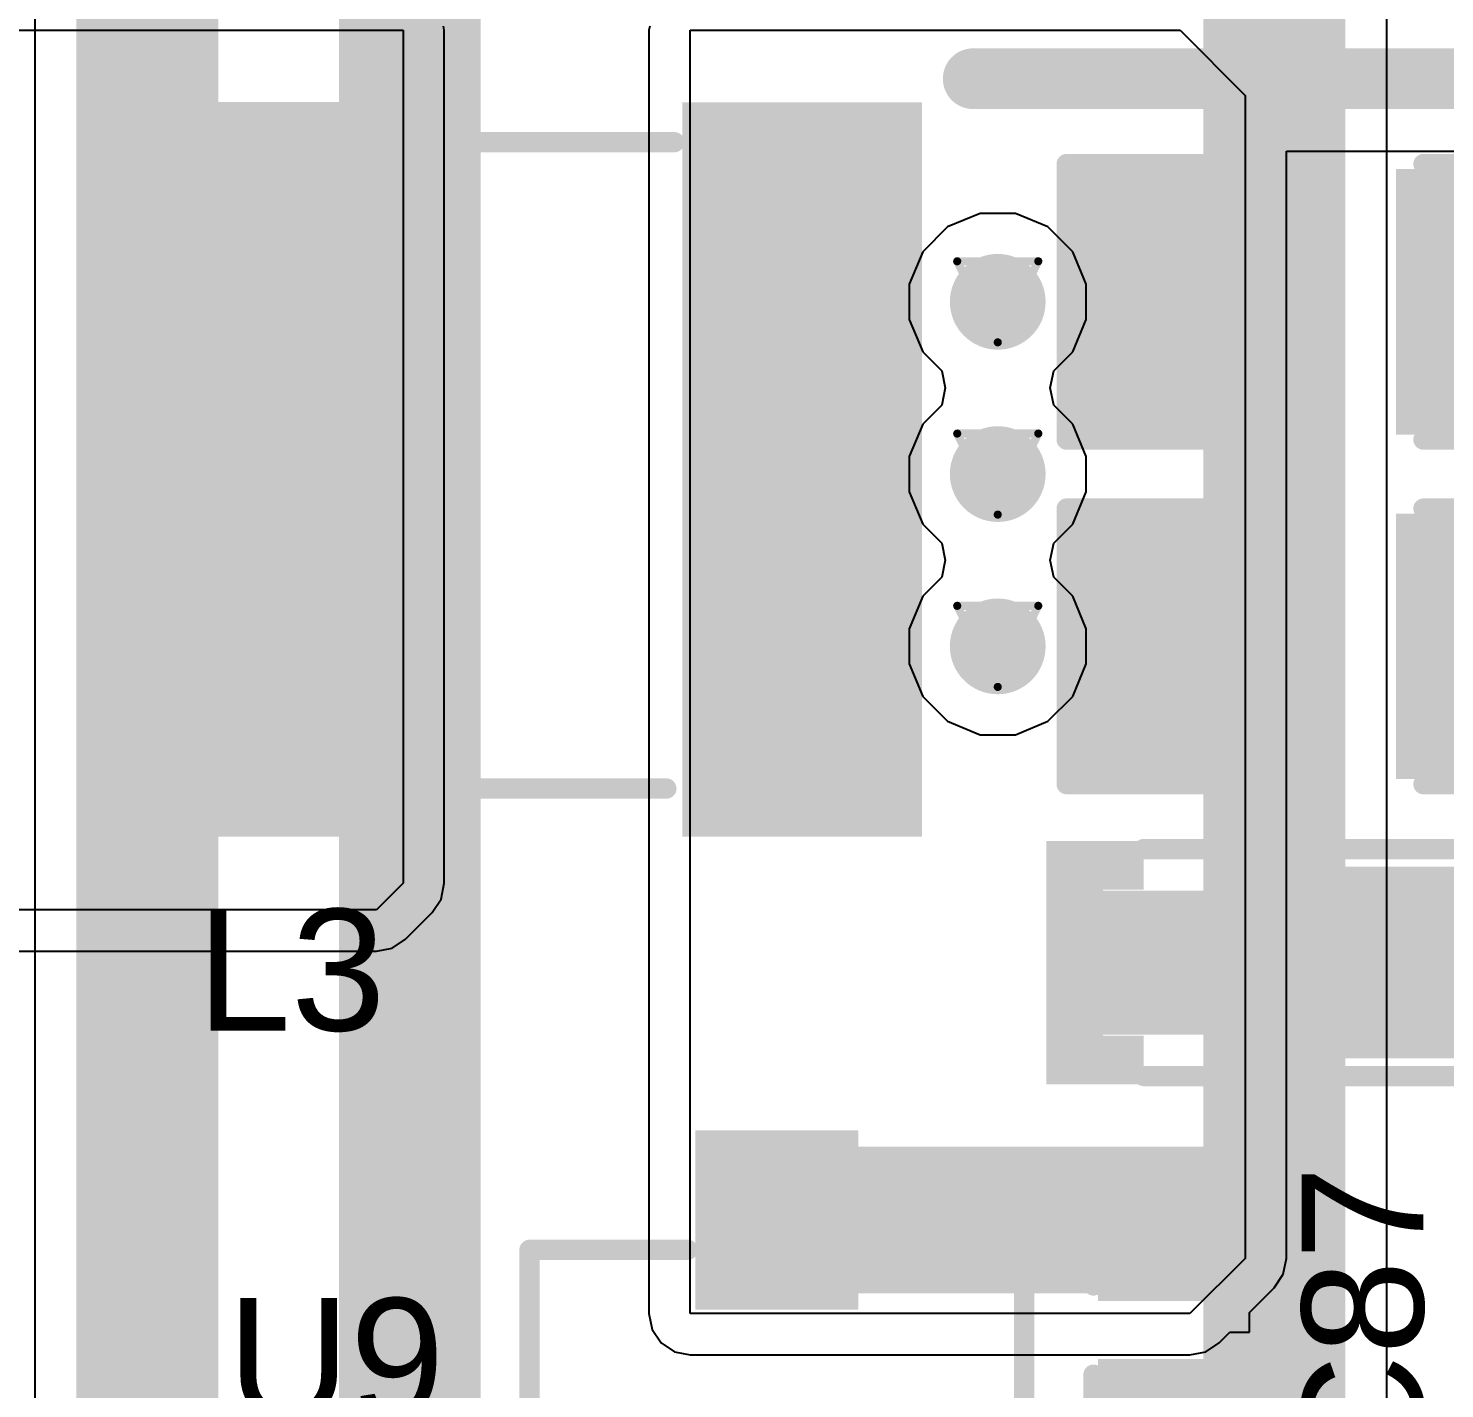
# Model space of a CAD drawing. Header units: inches. Extents: x 0 to 5359, y 0 to 5098.
# Drawn here: x 36.85 to 45.73, y 82.34 to 90.87 of the extents above; entities that cross this region are included whole.
import ezdxf

# ---------------------------------------------------------------- set-up
doc = ezdxf.new("R2010")
doc.units = ezdxf.units.IN
for name, color, linetype in [('Bottom Layer', 5, 'Continuous'), ('Drill Drawing', 1, 'Continuous'), ('Layer 1', 16, 'Continuous'), ('Layer 2', 76, 'Continuous'), ('Top Layer', 1, 'Continuous'), ('Top Overlay', 2, 'Continuous'), ('Top Paste', 8, 'Continuous'), ('Top Solder', 216, 'Continuous'), ('Via Holes', 16, 'Continuous')]:
    doc.layers.add(name, color=color, linetype=linetype)
doc.styles.add('Arial', font='', dxfattribs={"height": 0.2})
doc.styles.get('Arial').set_extended_font_data('Arial')

# ---------------------------------------------------------------- blocks, each defined once
blk = doc.blocks.new('M____SMP_10')
at = {"layer": 'Top Layer'}
for points in [[(-1.95, 0.55), (0.05, 0.55), (0.05, -0.55), (-1.95, -0.55)], [(0.55, 0.4), (1.35, 0.4), (1.35, -0.4), (0.55, -0.4)]]:
    blk.add_hatch(color=1, dxfattribs=at).paths.add_polyline_path(points)
at = {"layer": 'Top Overlay'}
for points in [[(1.143, 0.4572), (1.4224, 0.4572), (1.4224, 0.762), (1.143, 0.762)], [(1.7526, 0.762), (1.397, 0.762), (1.397, -0.762), (1.7526, -0.762)], [(1.143, -0.762), (1.4224, -0.762), (1.4224, -0.4572), (1.143, -0.4572)]]:
    blk.add_hatch(color=2, dxfattribs=at).paths.add_polyline_path(points)
at = {"layer": 'Top Paste'}
for points in [[(-1.95, 0.55), (0.05, 0.55), (0.05, -0.55), (-1.95, -0.55)], [(0.55, 0.4), (1.35, 0.4), (1.35, -0.4), (0.55, -0.4)]]:
    blk.add_hatch(color=8, dxfattribs=at).paths.add_polyline_path(points)
at = {"layer": 'Top Solder'}
for points in [[(-2.0008, 0.6008), (0.1008, 0.6008), (0.1008, -0.6008), (-2.0008, -0.6008)], [(0.4992, 0.4508), (1.4008, 0.4508), (1.4008, -0.4508), (0.4992, -0.4508)]]:
    blk.add_hatch(color=216, dxfattribs=at).paths.add_polyline_path(points)
at = {"layer": 'Top Overlay'}
for points in [[(1.143, 0.7112, 0.127, 0.127, 0), (-1.0922, 0.7112, 0.127, 0.127, 0)], [(1.143, -0.7112, 0.127, 0.127, 0), (-1.0922, -0.7112, 0.127, 0.127, 0)]]:
    blk.add_lwpolyline(points, format="xyseb", dxfattribs=at)
for points in [[(-1.124, 0.7112, 0.0635, 0.0635, 1), (-1.0604, 0.7112, 0.0635, 0.0635, 1)], [(1.1113, 0.7112, 0.0635, 0.0635, 1), (1.1747, 0.7112, 0.0635, 0.0635, 1)], [(-1.124, -0.7112, 0.0635, 0.0635, 1), (-1.0604, -0.7112, 0.0635, 0.0635, 1)], [(1.1113, -0.7112, 0.0635, 0.0635, 1), (1.1747, -0.7112, 0.0635, 0.0635, 1)]]:
    blk.add_lwpolyline(points, format="xyseb", close=True, dxfattribs=at)
blk = doc.blocks.new('SOT_23_34')
at = {"layer": 'Top Layer'}
for points in [[(-0.41, 1.46), (0.41, 1.46), (0.41, 0.54), (-0.41, 0.54)], [(-1.36, -0.54), (-0.54, -0.54), (-0.54, -1.46), (-1.36, -1.46)], [(0.54, -0.54), (1.36, -0.54), (1.36, -1.46), (0.54, -1.46)]]:
    blk.add_hatch(color=1, dxfattribs=at).paths.add_polyline_path(points)
at = {"layer": 'Top Paste'}
for points in [[(-0.41, 1.46), (0.41, 1.46), (0.41, 0.54), (-0.41, 0.54)], [(-1.36, -0.54), (-0.54, -0.54), (-0.54, -1.46), (-1.36, -1.46)], [(0.54, -0.54), (1.36, -0.54), (1.36, -1.46), (0.54, -1.46)]]:
    blk.add_hatch(color=8, dxfattribs=at).paths.add_polyline_path(points)
at = {"layer": 'Top Solder'}
for points in [[(-0.5116, 1.5616), (0.5116, 1.5616), (0.5116, 0.4384), (-0.5116, 0.4384)], [(-1.4616, -0.4384), (-0.4384, -0.4384), (-0.4384, -1.5616), (-1.4616, -1.5616)], [(0.4384, -0.4384), (1.4616, -0.4384), (1.4616, -1.5616), (0.4384, -1.5616)]]:
    blk.add_hatch(color=216, dxfattribs=at).paths.add_polyline_path(points)
at = {"layer": 'Top Overlay'}
for points in [[(-1.5494, 0.8128, 0.127, 0.127, 0), (-0.5588, 0.8128, 0.127, 0.127, 0)], [(-1.5494, -0.5842, 0.127, 0.127, 0), (-1.5494, 0.8128, 0.127, 0.127, 0)], [(0.5588, 0.8128, 0.127, 0.127, 0), (1.5494, 0.8128, 0.127, 0.127, 0)], [(1.5494, -0.5842, 0.127, 0.127, 0), (1.5494, 0.8128, 0.127, 0.127, 0)], [(-0.3302, -0.7874, 0.127, 0.127, 0), (0.3302, -0.7874, 0.127, 0.127, 0)], [(-1.6764, -1.2954, 0.127, 0.127, 0), (-1.6764, -1.0414, 0.127, 0.127, 0)], [(-1.6764, -1.0414, 0.127, 0.127, 0), (-1.5494, -1.1684, 0.127, 0.127, 0)], [(-1.6764, -1.2954, 0.127, 0.127, 0), (-1.5494, -1.1684, 0.127, 0.127, 0)]]:
    blk.add_lwpolyline(points, format="xyseb", dxfattribs=at)
for points in [[(-1.5812, 0.8128, 0.0635, 0.0635, 1), (-1.5176, 0.8128, 0.0635, 0.0635, 1)], [(-1.5812, 0.8128, 0.0635, 0.0635, 1), (-1.5176, 0.8128, 0.0635, 0.0635, 1)], [(-0.5905, 0.8128, 0.0635, 0.0635, 1), (-0.5271, 0.8128, 0.0635, 0.0635, 1)], [(0.5271, 0.8128, 0.0635, 0.0635, 1), (0.5905, 0.8128, 0.0635, 0.0635, 1)], [(1.5176, 0.8128, 0.0635, 0.0635, 1), (1.5812, 0.8128, 0.0635, 0.0635, 1)], [(1.5176, 0.8128, 0.0635, 0.0635, 1), (1.5812, 0.8128, 0.0635, 0.0635, 1)], [(-1.5812, -0.5842, 0.0635, 0.0635, 1), (-1.5176, -0.5842, 0.0635, 0.0635, 1)], [(1.5176, -0.5842, 0.0635, 0.0635, 1), (1.5812, -0.5842, 0.0635, 0.0635, 1)], [(-0.3619, -0.7874, 0.0635, 0.0635, 1), (-0.2984, -0.7874, 0.0635, 0.0635, 1)], [(0.2984, -0.7874, 0.0635, 0.0635, 1), (0.3619, -0.7874, 0.0635, 0.0635, 1)], [(-1.7082, -1.0414, 0.0635, 0.0635, 1), (-1.6446, -1.0414, 0.0635, 0.0635, 1)], [(-1.7082, -1.0414, 0.0635, 0.0635, 1), (-1.6446, -1.0414, 0.0635, 0.0635, 1)], [(-1.5812, -1.1684, 0.0635, 0.0635, 1), (-1.5176, -1.1684, 0.0635, 0.0635, 1)], [(-1.5812, -1.1684, 0.0635, 0.0635, 1), (-1.5176, -1.1684, 0.0635, 0.0635, 1)], [(-1.7082, -1.2954, 0.0635, 0.0635, 1), (-1.6446, -1.2954, 0.0635, 0.0635, 1)], [(-1.7082, -1.2954, 0.0635, 0.0635, 1), (-1.6446, -1.2954, 0.0635, 0.0635, 1)]]:
    blk.add_lwpolyline(points, format="xyseb", close=True, dxfattribs=at)
blk = doc.blocks.new('SMNR4030_4R7MT_196')
at = {"layer": 'Top Layer'}
for points in [[(-2.3, 2.2501), (-0.9, 2.2501), (-0.9, -2.2499), (-2.3, -2.2499)], [(0.9, 2.2499), (2.3, 2.2499), (2.3, -2.2501), (0.9, -2.2501)]]:
    blk.add_hatch(color=1, dxfattribs=at).paths.add_polyline_path(points)
at = {"layer": 'Top Paste'}
for points in [[(-2.3, 2.2501), (-0.9, 2.2501), (-0.9, -2.2499), (-2.3, -2.2499)], [(0.9, 2.2499), (2.3, 2.2499), (2.3, -2.2501), (0.9, -2.2501)]]:
    blk.add_hatch(color=8, dxfattribs=at).paths.add_polyline_path(points)
at = {"layer": 'Top Solder'}
for points in [[(-2.3508, 2.3009), (-0.8492, 2.3009), (-0.8492, -2.3007), (-2.3508, -2.3007)], [(0.8492, 2.3007), (2.3508, 2.3007), (2.3508, -2.3009), (0.8492, -2.3009)]]:
    blk.add_hatch(color=216, dxfattribs=at).paths.add_polyline_path(points)
at = {"layer": 'Top Overlay'}
for points in [[(-0.75, 2.05, 0.127, 0.127, 0), (0.8, 2.05, 0.127, 0.127, 0)], [(-0.8, -2, 0.127, 0.127, 0), (0.75, -2, 0.127, 0.127, 0)]]:
    blk.add_lwpolyline(points, format="xyseb", dxfattribs=at)
for points in [[(-0.7817, 2.05, 0.0635, 0.0635, 1), (-0.7182, 2.05, 0.0635, 0.0635, 1)], [(0.7682, 2.05, 0.0635, 0.0635, 1), (0.8317, 2.05, 0.0635, 0.0635, 1)], [(-0.8317, -2, 0.0635, 0.0635, 1), (-0.7682, -2, 0.0635, 0.0635, 1)], [(0.7183, -2, 0.0635, 0.0635, 1), (0.7818, -2, 0.0635, 0.0635, 1)]]:
    blk.add_lwpolyline(points, format="xyseb", close=True, dxfattribs=at)
blk = doc.blocks.new('C___0402_279')
at = {"layer": 'Top Layer'}
for points in [[(-0.6985, -0.3175), (-0.6985, 0.3175), (-0.2413, 0.3175), (-0.2413, -0.3175)], [(0.2413, -0.3175), (0.2413, 0.3175), (0.6985, 0.3175), (0.6985, -0.3175)]]:
    blk.add_hatch(color=1, dxfattribs=at).paths.add_polyline_path(points)
at = {"layer": 'Top Paste'}
for points in [[(-0.6985, -0.3175), (-0.6985, 0.3175), (-0.2413, 0.3175), (-0.2413, -0.3175)], [(0.2413, -0.3175), (0.2413, 0.3175), (0.6985, 0.3175), (0.6985, -0.3175)]]:
    blk.add_hatch(color=8, dxfattribs=at).paths.add_polyline_path(points)
at = {"layer": 'Top Solder'}
for points in [[(-0.7585, -0.3775), (-0.7585, 0.3775), (-0.1813, 0.3775), (-0.1813, -0.3775)], [(0.1813, -0.3775), (0.1813, 0.3775), (0.7585, 0.3775), (0.7585, -0.3775)]]:
    blk.add_hatch(color=216, dxfattribs=at).paths.add_polyline_path(points)
at = {"layer": 'Top Overlay'}
for points in [[(-0.7874, 0.4064, 0.127, 0.127, 0), (-0.2794, 0.4064, 0.127, 0.127, 0)], [(-0.7874, 0.4064, 0.127, 0.127, 0), (-0.7874, -0.4064, 0.127, 0.127, 0)], [(0.2794, 0.4064, 0.127, 0.127, 0), (0.7874, 0.4064, 0.127, 0.127, 0)], [(0.7874, 0.4064, 0.127, 0.127, 0), (0.7874, -0.4064, 0.127, 0.127, 0)], [(-0.7874, -0.4064, 0.127, 0.127, 0), (-0.2794, -0.4064, 0.127, 0.127, 0)], [(0.2794, -0.4064, 0.127, 0.127, 0), (0.7874, -0.4064, 0.127, 0.127, 0)]]:
    blk.add_lwpolyline(points, format="xyseb", dxfattribs=at)
for points in [[(-0.8191, 0.4064, 0.0635, 0.0635, 1), (-0.7556, 0.4064, 0.0635, 0.0635, 1)], [(-0.8191, 0.4064, 0.0635, 0.0635, 1), (-0.7556, 0.4064, 0.0635, 0.0635, 1)], [(-0.3111, 0.4064, 0.0635, 0.0635, 1), (-0.2477, 0.4064, 0.0635, 0.0635, 1)], [(0.2477, 0.4064, 0.0635, 0.0635, 1), (0.3111, 0.4064, 0.0635, 0.0635, 1)], [(0.7556, 0.4064, 0.0635, 0.0635, 1), (0.8191, 0.4064, 0.0635, 0.0635, 1)], [(0.7556, 0.4064, 0.0635, 0.0635, 1), (0.8191, 0.4064, 0.0635, 0.0635, 1)], [(-0.8191, -0.4064, 0.0635, 0.0635, 1), (-0.7556, -0.4064, 0.0635, 0.0635, 1)], [(-0.8191, -0.4064, 0.0635, 0.0635, 1), (-0.7556, -0.4064, 0.0635, 0.0635, 1)], [(-0.3111, -0.4064, 0.0635, 0.0635, 1), (-0.2477, -0.4064, 0.0635, 0.0635, 1)], [(0.2477, -0.4064, 0.0635, 0.0635, 1), (0.3111, -0.4064, 0.0635, 0.0635, 1)], [(0.7556, -0.4064, 0.0635, 0.0635, 1), (0.8191, -0.4064, 0.0635, 0.0635, 1)], [(0.7556, -0.4064, 0.0635, 0.0635, 1), (0.8191, -0.4064, 0.0635, 0.0635, 1)]]:
    blk.add_lwpolyline(points, format="xyseb", close=True, dxfattribs=at)
blk = doc.blocks.new('C___0805_298')
at = {"layer": 'Top Layer'}
for points in [[(-1.524, 0.762), (-0.508, 0.762), (-0.508, -0.762), (-1.524, -0.762)], [(0.508, 0.762), (1.524, 0.762), (1.524, -0.762), (0.508, -0.762)]]:
    blk.add_hatch(color=1, dxfattribs=at).paths.add_polyline_path(points)
at = {"layer": 'Top Paste'}
for points in [[(-1.524, 0.762), (-0.508, 0.762), (-0.508, -0.762), (-1.524, -0.762)], [(0.508, 0.762), (1.524, 0.762), (1.524, -0.762), (0.508, -0.762)]]:
    blk.add_hatch(color=8, dxfattribs=at).paths.add_polyline_path(points)
at = {"layer": 'Top Solder'}
for points in [[(-1.594, 0.832), (-0.438, 0.832), (-0.438, -0.832), (-1.594, -0.832)], [(0.438, 0.832), (1.594, 0.832), (1.594, -0.832), (0.438, -0.832)]]:
    blk.add_hatch(color=216, dxfattribs=at).paths.add_polyline_path(points)
at = {"layer": 'Top Overlay'}
for points in [[(-1.6256, 0.8636, 0.127, 0.127, 0), (-1.6256, -0.8636, 0.127, 0.127, 0)], [(-0.6096, 0.8636, 0.127, 0.127, 0), (-1.6256, 0.8636, 0.127, 0.127, 0)], [(1.6256, 0.8636, 0.127, 0.127, 0), (0.6096, 0.8636, 0.127, 0.127, 0)], [(1.6256, 0.8636, 0.127, 0.127, 0), (1.6256, -0.8636, 0.127, 0.127, 0)], [(-0.6096, -0.8636, 0.127, 0.127, 0), (-1.6256, -0.8636, 0.127, 0.127, 0)], [(1.6256, -0.8636, 0.127, 0.127, 0), (0.6096, -0.8636, 0.127, 0.127, 0)]]:
    blk.add_lwpolyline(points, format="xyseb", dxfattribs=at)
for points in [[(-1.6574, 0.8636, 0.0635, 0.0635, 1), (-1.5938, 0.8636, 0.0635, 0.0635, 1)], [(-1.6574, 0.8636, 0.0635, 0.0635, 1), (-1.5938, 0.8636, 0.0635, 0.0635, 1)], [(-0.6413, 0.8636, 0.0635, 0.0635, 1), (-0.5778, 0.8636, 0.0635, 0.0635, 1)], [(0.5778, 0.8636, 0.0635, 0.0635, 1), (0.6413, 0.8636, 0.0635, 0.0635, 1)], [(1.5938, 0.8636, 0.0635, 0.0635, 1), (1.6574, 0.8636, 0.0635, 0.0635, 1)], [(1.5938, 0.8636, 0.0635, 0.0635, 1), (1.6574, 0.8636, 0.0635, 0.0635, 1)], [(-1.6574, -0.8636, 0.0635, 0.0635, 1), (-1.5938, -0.8636, 0.0635, 0.0635, 1)], [(-1.6574, -0.8636, 0.0635, 0.0635, 1), (-1.5938, -0.8636, 0.0635, 0.0635, 1)], [(-0.6413, -0.8636, 0.0635, 0.0635, 1), (-0.5778, -0.8636, 0.0635, 0.0635, 1)], [(0.5778, -0.8636, 0.0635, 0.0635, 1), (0.6413, -0.8636, 0.0635, 0.0635, 1)], [(1.5938, -0.8636, 0.0635, 0.0635, 1), (1.6574, -0.8636, 0.0635, 0.0635, 1)], [(1.5938, -0.8636, 0.0635, 0.0635, 1), (1.6574, -0.8636, 0.0635, 0.0635, 1)]]:
    blk.add_lwpolyline(points, format="xyseb", close=True, dxfattribs=at)
blk = doc.blocks.new('C___0805_299')
at = {"layer": 'Top Layer'}
for points in [[(-1.524, 0.762), (-0.508, 0.762), (-0.508, -0.762), (-1.524, -0.762)], [(0.508, 0.762), (1.524, 0.762), (1.524, -0.762), (0.508, -0.762)]]:
    blk.add_hatch(color=1, dxfattribs=at).paths.add_polyline_path(points)
at = {"layer": 'Top Paste'}
for points in [[(-1.524, 0.762), (-0.508, 0.762), (-0.508, -0.762), (-1.524, -0.762)], [(0.508, 0.762), (1.524, 0.762), (1.524, -0.762), (0.508, -0.762)]]:
    blk.add_hatch(color=8, dxfattribs=at).paths.add_polyline_path(points)
at = {"layer": 'Top Solder'}
for points in [[(-1.594, 0.832), (-0.438, 0.832), (-0.438, -0.832), (-1.594, -0.832)], [(0.438, 0.832), (1.594, 0.832), (1.594, -0.832), (0.438, -0.832)]]:
    blk.add_hatch(color=216, dxfattribs=at).paths.add_polyline_path(points)
at = {"layer": 'Top Overlay'}
for points in [[(-0.6096, 0.8636, 0.127, 0.127, 0), (-1.6256, 0.8636, 0.127, 0.127, 0)], [(-1.6256, 0.8636, 0.127, 0.127, 0), (-1.6256, -0.8636, 0.127, 0.127, 0)], [(1.6256, 0.8636, 0.127, 0.127, 0), (0.6096, 0.8636, 0.127, 0.127, 0)], [(1.6256, 0.8636, 0.127, 0.127, 0), (1.6256, -0.8636, 0.127, 0.127, 0)], [(-0.6096, -0.8636, 0.127, 0.127, 0), (-1.6256, -0.8636, 0.127, 0.127, 0)], [(1.6256, -0.8636, 0.127, 0.127, 0), (0.6096, -0.8636, 0.127, 0.127, 0)]]:
    blk.add_lwpolyline(points, format="xyseb", dxfattribs=at)
for points in [[(-1.6574, 0.8636, 0.0635, 0.0635, 1), (-1.5938, 0.8636, 0.0635, 0.0635, 1)], [(-1.6574, 0.8636, 0.0635, 0.0635, 1), (-1.5938, 0.8636, 0.0635, 0.0635, 1)], [(-0.6413, 0.8636, 0.0635, 0.0635, 1), (-0.5778, 0.8636, 0.0635, 0.0635, 1)], [(0.5778, 0.8636, 0.0635, 0.0635, 1), (0.6413, 0.8636, 0.0635, 0.0635, 1)], [(1.5938, 0.8636, 0.0635, 0.0635, 1), (1.6574, 0.8636, 0.0635, 0.0635, 1)], [(1.5938, 0.8636, 0.0635, 0.0635, 1), (1.6574, 0.8636, 0.0635, 0.0635, 1)], [(-1.6574, -0.8636, 0.0635, 0.0635, 1), (-1.5938, -0.8636, 0.0635, 0.0635, 1)], [(-1.6574, -0.8636, 0.0635, 0.0635, 1), (-1.5938, -0.8636, 0.0635, 0.0635, 1)], [(-0.6413, -0.8636, 0.0635, 0.0635, 1), (-0.5778, -0.8636, 0.0635, 0.0635, 1)], [(0.5778, -0.8636, 0.0635, 0.0635, 1), (0.6413, -0.8636, 0.0635, 0.0635, 1)], [(1.5938, -0.8636, 0.0635, 0.0635, 1), (1.6574, -0.8636, 0.0635, 0.0635, 1)], [(1.5938, -0.8636, 0.0635, 0.0635, 1), (1.6574, -0.8636, 0.0635, 0.0635, 1)]]:
    blk.add_lwpolyline(points, format="xyseb", close=True, dxfattribs=at)

msp = doc.modelspace()

# ---------------------------------------------------------------- hatches: boundary and pattern name
at = {"layer": 'Bottom Layer'}
h = msp.add_hatch(color=5, dxfattribs=at)
edge = h.paths.add_edge_path()
edge.add_arc((42.926, 89.154), 0.3, 0, 360)
h = msp.add_hatch(color=5, dxfattribs=at)
edge = h.paths.add_edge_path()
edge.add_arc((42.926, 88.0745), 0.3, 0, 360)
h = msp.add_hatch(color=5, dxfattribs=at)
edge = h.paths.add_edge_path()
edge.add_arc((42.926, 86.995), 0.3, 0, 360)
at = {"layer": 'Layer 1'}
h = msp.add_hatch(color=16, dxfattribs=at)
edge = h.paths.add_edge_path()
edge.add_arc((42.926, 89.154), 0.3, 0, 360)
h = msp.add_hatch(color=16, dxfattribs=at)
edge = h.paths.add_edge_path()
edge.add_arc((42.926, 88.0745), 0.3, 0, 360)
h = msp.add_hatch(color=16, dxfattribs=at)
edge = h.paths.add_edge_path()
edge.add_arc((42.926, 86.995), 0.3, 0, 360)
at = {"layer": 'Layer 2'}
h = msp.add_hatch(color=76, dxfattribs=at)
edge = h.paths.add_edge_path()
edge.add_arc((42.926, 89.154), 0.3, 0, 360)
h = msp.add_hatch(color=76, dxfattribs=at)
edge = h.paths.add_edge_path()
edge.add_arc((42.926, 88.0745), 0.3, 0, 360)
h = msp.add_hatch(color=76, dxfattribs=at)
edge = h.paths.add_edge_path()
edge.add_arc((42.926, 86.995), 0.3, 0, 360)
at = {"layer": 'Top Layer'}
h = msp.add_hatch(color=1, dxfattribs=at)
edge = h.paths.add_edge_path()
edge.add_arc((42.926, 89.154), 0.3, 0, 360)
h = msp.add_hatch(color=1, dxfattribs=at)
edge = h.paths.add_edge_path()
edge.add_arc((42.926, 88.0745), 0.3, 0, 360)
h = msp.add_hatch(color=1, dxfattribs=at)
edge = h.paths.add_edge_path()
edge.add_arc((42.926, 86.995), 0.3, 0, 360)
msp.add_hatch(color=1, dxfattribs=at).paths.add_polyline_path([(41.132, 82.941), (44.2495, 82.941), (44.2495, 83.861), (41.132, 83.861)])
at = {"layer": 'Via Holes'}
h = msp.add_hatch(color=7, dxfattribs=at)
edge = h.paths.add_edge_path()
edge.add_arc((42.926, 89.154), 0.15, 0, 360)
h = msp.add_hatch(color=7, dxfattribs=at)
edge = h.paths.add_edge_path()
edge.add_arc((42.926, 88.0745), 0.15, 0, 360)
h = msp.add_hatch(color=7, dxfattribs=at)
edge = h.paths.add_edge_path()
edge.add_arc((42.926, 86.995), 0.15, 0, 360)

# ---------------------------------------------------------------- linework, layer by layer
at = {"layer": 'Bottom Layer'}
for p, q in [((36.8936, 95.7505), (36.8936, 80.0496)), ((45.3639, 78.2189), (45.3639, 92.3923))]:
    msp.add_line(p, q, dxfattribs=at)
for points in [[(37.5981, 80.0496, 0.889, 0.889, 0), (37.5981, 95.7505, 0.889, 0.889, 0)], [(39.243, 80.3043, 0.889, 0.889, 0), (39.243, 95.2489, 0.889, 0.889, 0)], [(44.6594, 78.2189, 0.889, 0.889, 0), (44.6594, 92.3923, 0.889, 0.889, 0)]]:
    msp.add_lwpolyline(points, format="xyseb", dxfattribs=at)
at = {"layer": 'Drill Drawing'}
for points in [[(42.672, 89.408, 0.0508, 0.0508, 0), (43.18, 89.408, 0.0508, 0.0508, 0)], [(42.672, 89.408, 0.0508, 0.0508, 0), (42.926, 88.9, 0.0508, 0.0508, 0)], [(42.926, 88.9, 0.0508, 0.0508, 0), (43.18, 89.408, 0.0508, 0.0508, 0)], [(42.672, 88.3285, 0.0508, 0.0508, 0), (43.18, 88.3285, 0.0508, 0.0508, 0)], [(42.672, 88.3285, 0.0508, 0.0508, 0), (42.926, 87.8205, 0.0508, 0.0508, 0)], [(42.926, 87.8205, 0.0508, 0.0508, 0), (43.18, 88.3285, 0.0508, 0.0508, 0)], [(42.672, 87.249, 0.0508, 0.0508, 0), (43.18, 87.249, 0.0508, 0.0508, 0)], [(42.672, 87.249, 0.0508, 0.0508, 0), (42.926, 86.741, 0.0508, 0.0508, 0)], [(42.926, 86.741, 0.0508, 0.0508, 0), (43.18, 87.249, 0.0508, 0.0508, 0)]]:
    msp.add_lwpolyline(points, format="xyseb", dxfattribs=at)
for points in [[(42.6593, 89.408, 0.0254, 0.0254, 1), (42.6847, 89.408, 0.0254, 0.0254, 1)], [(42.6593, 89.408, 0.0254, 0.0254, 1), (42.6847, 89.408, 0.0254, 0.0254, 1)], [(43.1673, 89.408, 0.0254, 0.0254, 1), (43.1927, 89.408, 0.0254, 0.0254, 1)], [(43.1673, 89.408, 0.0254, 0.0254, 1), (43.1927, 89.408, 0.0254, 0.0254, 1)], [(42.9133, 88.9, 0.0254, 0.0254, 1), (42.9387, 88.9, 0.0254, 0.0254, 1)], [(42.9133, 88.9, 0.0254, 0.0254, 1), (42.9387, 88.9, 0.0254, 0.0254, 1)], [(42.6593, 88.3285, 0.0254, 0.0254, 1), (42.6847, 88.3285, 0.0254, 0.0254, 1)], [(42.6593, 88.3285, 0.0254, 0.0254, 1), (42.6847, 88.3285, 0.0254, 0.0254, 1)], [(43.1673, 88.3285, 0.0254, 0.0254, 1), (43.1927, 88.3285, 0.0254, 0.0254, 1)], [(43.1673, 88.3285, 0.0254, 0.0254, 1), (43.1927, 88.3285, 0.0254, 0.0254, 1)], [(42.9133, 87.8205, 0.0254, 0.0254, 1), (42.9387, 87.8205, 0.0254, 0.0254, 1)], [(42.9133, 87.8205, 0.0254, 0.0254, 1), (42.9387, 87.8205, 0.0254, 0.0254, 1)], [(42.6593, 87.249, 0.0254, 0.0254, 1), (42.6847, 87.249, 0.0254, 0.0254, 1)], [(42.6593, 87.249, 0.0254, 0.0254, 1), (42.6847, 87.249, 0.0254, 0.0254, 1)], [(43.1673, 87.249, 0.0254, 0.0254, 1), (43.1927, 87.249, 0.0254, 0.0254, 1)], [(43.1673, 87.249, 0.0254, 0.0254, 1), (43.1927, 87.249, 0.0254, 0.0254, 1)], [(42.9133, 86.741, 0.0254, 0.0254, 1), (42.9387, 86.741, 0.0254, 0.0254, 1)], [(42.9133, 86.741, 0.0254, 0.0254, 1), (42.9387, 86.741, 0.0254, 0.0254, 1)]]:
    msp.add_lwpolyline(points, format="xyseb", close=True, dxfattribs=at)
at = {"layer": 'Layer 1'}
for p, q in [((42.6122, 89.6237), (42.4563, 89.4678)), ((42.8158, 89.708), (42.6122, 89.6237)), ((43.0362, 89.708), (42.8158, 89.708)), ((43.2398, 89.6237), (43.0362, 89.708)), ((43.3957, 89.4678), (43.2398, 89.6237)), ((42.4563, 89.4678), (42.372, 89.2642)), ((43.48, 89.2642), (43.3957, 89.4678)), ((42.372, 89.2642), (42.372, 89.0438)), ((43.48, 89.0438), (43.48, 89.2642)), ((42.372, 89.0438), (42.4563, 88.8402)), ((43.3957, 88.8402), (43.48, 89.0438)), ((42.4563, 88.8402), (42.5752, 88.7213)), ((43.2768, 88.7213), (43.3957, 88.8402)), ((42.5752, 88.7213), (42.5976, 88.6142)), ((43.2544, 88.6142), (43.2768, 88.7213)), ((42.5976, 88.6142), (42.5752, 88.5072)), ((43.2768, 88.5072), (43.2544, 88.6142)), ((42.5752, 88.5072), (42.4563, 88.3883)), ((43.3957, 88.3883), (43.2768, 88.5072)), ((42.4563, 88.3883), (42.372, 88.1847)), ((43.48, 88.1847), (43.3957, 88.3883)), ((42.372, 88.1847), (42.372, 87.9643)), ((43.48, 87.9643), (43.48, 88.1847)), ((42.372, 87.9643), (42.4563, 87.7607)), ((43.3957, 87.7607), (43.48, 87.9643)), ((42.4563, 87.7607), (42.5752, 87.6418)), ((43.2768, 87.6418), (43.3957, 87.7607)), ((42.5752, 87.6418), (42.5976, 87.5348)), ((43.2544, 87.5348), (43.2768, 87.6418)), ((42.5976, 87.5348), (42.5752, 87.4277)), ((43.2768, 87.4277), (43.2544, 87.5348)), ((42.5752, 87.4277), (42.4563, 87.3088)), ((43.3957, 87.3088), (43.2768, 87.4277)), ((42.4563, 87.3088), (42.372, 87.1052)), ((43.48, 87.1052), (43.3957, 87.3088)), ((42.372, 87.1052), (42.372, 86.8848)), ((43.48, 86.8848), (43.48, 87.1052)), ((42.372, 86.8848), (42.4563, 86.6812)), ((43.3957, 86.6812), (43.48, 86.8848)), ((42.4563, 86.6812), (42.6122, 86.5253)), ((43.2398, 86.5253), (43.3957, 86.6812)), ((42.6122, 86.5253), (42.8158, 86.441)), ((43.0362, 86.441), (43.2398, 86.5253)), ((42.8158, 86.441), (43.0362, 86.441))]:
    msp.add_line(p, q, dxfattribs=at)
at = {"layer": 'Top Layer'}
for p, q in [((39.4589, 90.8551), (39.454, 90.8801)), ((40.746, 90.8801), (40.741, 90.8551)), ((36.5194, 90.8551), (39.2, 90.8551)), ((39.2, 90.8551), (39.2, 85.5104)), ((39.4589, 85.5104), (39.4589, 90.8551)), ((40.741, 90.8551), (40.741, 82.814)), ((41, 82.814), (41, 90.8551)), ((41, 90.8551), (44.0678, 90.8551)), ((44.0678, 90.8551), (44.4754, 90.4474)), ((44.4754, 90.4474), (44.4754, 83.1596)), ((44.7344, 83.1596), (44.7344, 90.0986)), ((44.7344, 90.0986), (46.9746, 90.0986)), ((39.2, 85.5104), (39.0335, 85.344)), ((39.4392, 85.4113), (39.4589, 85.5104)), ((39.3831, 85.3273), (39.4392, 85.4113)), ((39.0335, 85.344), (33.7969, 85.344)), ((39.2166, 85.1609), (39.3831, 85.3273)), ((39.0335, 85.085), (39.1326, 85.1047)), ((39.1326, 85.1047), (39.2166, 85.1609)), ((33.7969, 85.085), (39.0335, 85.085)), ((44.4754, 83.1596), (44.1298, 82.814)), ((44.7147, 83.0605), (44.7344, 83.1596)), ((44.6585, 82.9765), (44.7147, 83.0605)), ((44.5035, 82.8214), (44.6585, 82.9765)), ((40.741, 82.814), (40.7607, 82.7149)), ((44.1298, 82.814), (41, 82.814)), ((44.5035, 82.6983), (44.5035, 82.8214)), ((40.7607, 82.7149), (40.8168, 82.6309)), ((40.8168, 82.6309), (40.9009, 82.5748)), ((44.229, 82.5748), (44.313, 82.6309)), ((44.313, 82.6309), (44.3804, 82.6983)), ((44.3804, 82.6983), (44.5035, 82.6983)), ((40.9009, 82.5748), (41, 82.5551)), ((41, 82.5551), (44.1298, 82.5551)), ((44.1298, 82.5551), (44.229, 82.5748))]:
    msp.add_line(p, q, dxfattribs=at)
for points in [[(42.7726, 90.5518, 0.381, 0.381, 0), (46.9746, 90.5518, 0.381, 0.381, 0)], [(38.5, 86.5541, 0.2032, 0.2032, 0), (38.5, 88.1041, 0.2032, 0.2032, 0)]]:
    msp.add_lwpolyline(points, format="xyseb", dxfattribs=at)
for points in [[(42.6773, 90.5518, 0.1905, 0.1905, 1), (42.8678, 90.5518, 0.1905, 0.1905, 1)], [(38.4492, 88.1041, 0.1016, 0.1016, 1), (38.5508, 88.1041, 0.1016, 0.1016, 1)], [(38.4492, 86.5541, 0.1016, 0.1016, 1), (38.5508, 86.5541, 0.1016, 0.1016, 1)]]:
    msp.add_lwpolyline(points, format="xyseb", close=True, dxfattribs=at)

# ---------------------------------------------------------------- block references
for name, p in [('SMNR4030_4R7MT_196', (40.1, 88.104)), ('SOT_23_34', (41.542, 82.401))]:
    msp.add_blockref(name, p)
for name, p, rotation in [('C___0805_299', (44.9834, 89.1538), 180), ('C___0805_298', (44.9834, 86.995), 180), ('M____SMP_10', (44.9834, 85.0138), 180), ('C___0402_279', (43.932, 82.711), 90)]:
    msp.add_blockref(name, p, dxfattribs=dict(rotation=rotation))

# ---------------------------------------------------------------- texts
at = {"layer": 'Top Overlay', "style": 'Arial'}
for s, p in [('L3', (37.9069, 84.5876)), ('U9', (38.0995, 82.1491))]:
    msp.add_text(s, height=0.762, dxfattribs=at).set_placement(p)
msp.add_text('C87', height=0.762, rotation=90, dxfattribs=at).set_placement((45.5929, 81.7883))

doc.saveas('drawing.dxf')
